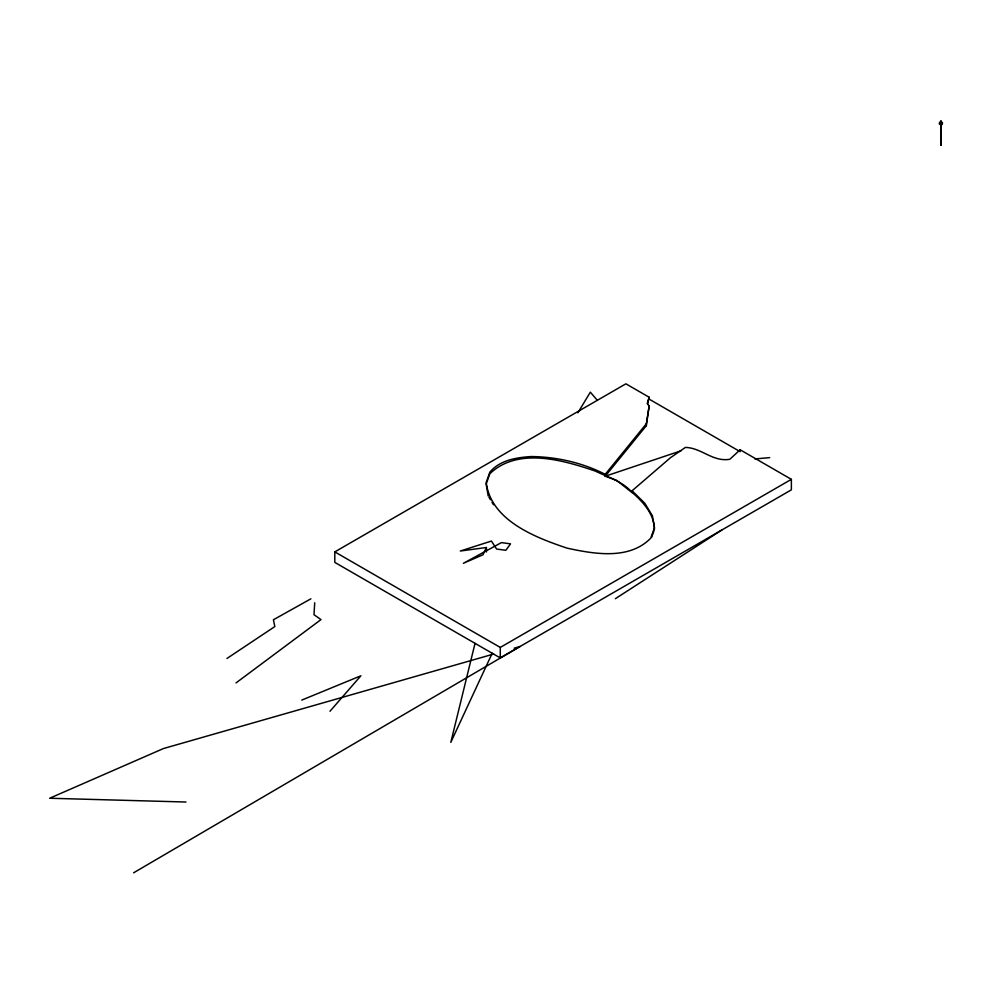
<?xml version="1.0" encoding="UTF-8"?>
<svg xmlns="http://www.w3.org/2000/svg" width="993" height="993" viewBox="0 0 993 993"><rect width="100%" height="100%" fill="white"/><g stroke="black" fill="none" stroke-linecap="round" stroke-linejoin="round"><path stroke-width="1.49" d="M314.719 602.776L313.987 614.692L320.987 619.607L236.011 682.923M646.319 423.8L649.161 405.963L647.225 403.58L649.112 397.212L625.9 383.819L334.802 551.885L334.802 562.386L500.273 657.912L791.371 489.847L791.371 479.346L740.145 449.767L729.83 459.275C712.763 462.217 701.592 447.793 685.406 447.421L670.461 457.723L632.107 490.753L632.107 492.64L616.554 480.277L605.209 476.23L605.209 474.331L646.319 423.8L646.319 425.699L605.209 476.23L681.037 450.797M646.319 425.699L649.161 405.963M940.731 145.338L940.979 120.724L941.203 145.412M475.039 643.352L450.797 742.379L492.205 653.257M647.61 404.201L649.112 397.212M651.669 537.163L653.99 530.696M486.421 547.503L483.008 554.764L463.359 563.304L501.44 542.612L510.539 543.841L505.884 550.283L496.612 549.055L491.423 541.061L460.28 551.028L486.421 547.503L486.421 552.009M577.852 412.815L590.339 392.173L597.352 400.328M329.986 711.249L360.869 675.799L301.785 700.09M226.963 658.458L274.825 626.571L273.423 619.769L310.896 598.804M615.325 598.717L721.824 530.001M133.621 872.797L520.071 646.48L514.188 648.168M334.802 551.885L500.273 647.424L791.371 479.346M493.595 654.064L163.485 748.536L49.65 798.248L186.001 802.021M754.903 458.94L769.674 457.624M605.209 474.331C582.357 462.651 556.676 456.817 531.056 456.557C516.223 457.55 500.013 460.094 489.872 472.109L486.173 482.461C491.101 520.642 535.239 537.436 567.065 548.136C594.186 554.007 629.177 560.251 650.75 538.156L654.449 527.792L652.426 515.888L644.805 503.252L632.107 490.753M649.112 399.112L740.145 451.666L740.145 449.767M488.953 497.232L490.48 499.764M492.007 502.284L493.533 504.816M654.449 529.393C654.188 513.877 643.067 502.036 632.107 492.354C622.09 481.158 608.2 477.348 595.229 471.054C562.981 460.02 517.825 446.949 489.872 473.711L486.173 484.063L488.196 495.966M500.273 647.424L500.273 657.912M940.867 123.641A1.477 0.819 -63.3 0 1 939.316 123.74A1.477 0.819 -63.3 0 1 940.706 121.63M941.587 124.77A1.477 0.819 -63.3 0 0 942.295 122.4A1.477 0.819 -63.3 0 0 940.594 123.666A1.477 0.819 -63.3 0 0 941.587 124.77"/></g></svg>
